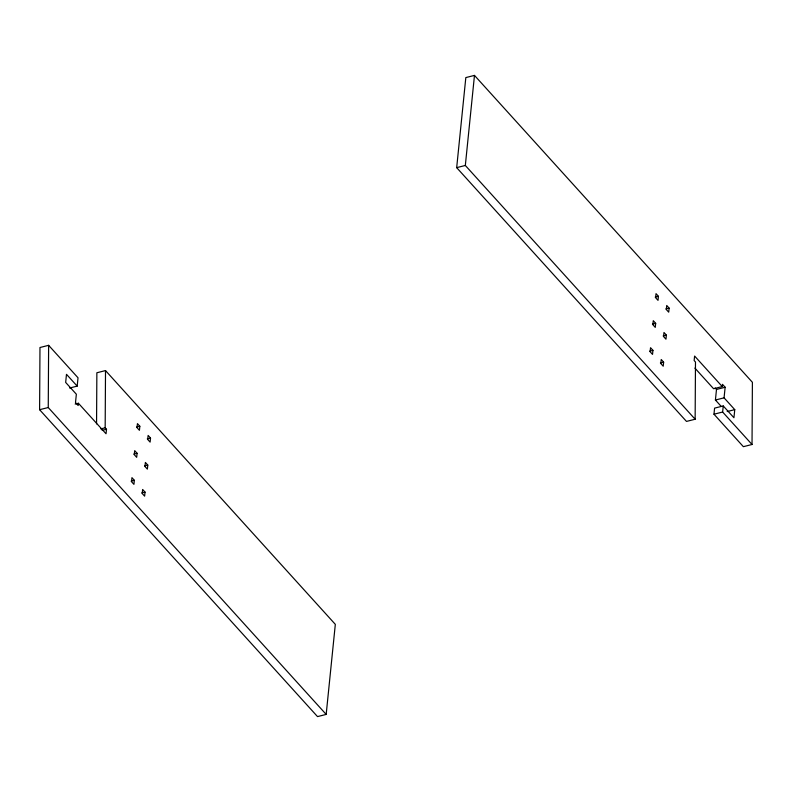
<?xml version="1.0" encoding="UTF-8"?>
<svg xmlns="http://www.w3.org/2000/svg" width="792" height="792" viewBox="0 0 792 792"><rect width="100%" height="100%" fill="white"/><g stroke="black" fill="none" stroke-linecap="round" stroke-linejoin="round"><path stroke-width="1.19" d="M96.555 423.898L96.862 372.765L105.514 370.577L335.323 624.353L326.175 714.414L317.523 716.602L39.6 409.702L39.976 347.51L48.629 345.322L78.022 377.794L77.18 386.12L69.607 388.03M326.175 714.414L48.253 407.524L48.629 345.322M75.171 404.078L78.408 403.257L106.049 433.778L106.504 429.274L105.168 427.799L105.514 370.577M722.245 386.555L722.472 384.308L725.145 387.258L724.066 397.841L734.758 409.642L733.937 417.75L723.244 405.95L714.592 408.127L713.978 414.206L743.371 446.678L752.024 444.49L752.4 382.298L474.477 75.398L465.825 77.586L456.677 167.647L686.486 421.423L695.138 419.235L695.485 362.023L694.148 360.538L694.604 356.044L722.245 386.555L713.592 388.743L694.891 368.092M78.408 403.257L78.18 405.514L75.507 402.564L76.359 394.228L65.667 382.427L66.488 374.319L77.18 386.12M134.343 480.308L133.937 484.358L131.531 481.704L131.947 477.645L134.343 480.308L131.106 481.12M137.095 453.281L136.679 457.34L134.274 454.677L134.69 450.628L137.095 453.281L133.848 454.103M139.838 426.264L139.422 430.313L137.016 427.66L137.432 423.611L139.838 426.264L136.59 427.086M145.035 492.109L144.629 496.158L142.223 493.505L142.629 489.456L145.035 492.109L141.798 492.931M147.787 465.092L147.371 469.141L144.966 466.488L145.381 462.429L147.787 465.092L144.54 465.904M150.53 438.065L150.114 442.124L147.708 439.461L148.124 435.412L150.53 438.065L147.282 438.887M695.138 419.235L465.33 165.469L474.477 75.398M652.945 350.351L652.529 354.41L650.123 351.747L650.539 347.698L652.945 350.351L649.697 351.173M655.687 323.334L655.271 327.383L652.865 324.73L653.281 320.671L655.687 323.334L652.44 324.146M658.429 296.307L658.023 300.366L655.618 297.703L656.024 293.654L658.429 296.307L655.182 297.129M663.637 362.162L663.221 366.211L660.815 363.558L661.231 359.499L663.637 362.162L660.389 362.974M666.379 335.135L665.963 339.194L663.557 336.531L663.973 332.482L666.379 335.135L663.132 335.957M669.121 308.118L668.715 312.167L666.31 309.514L666.716 305.464L669.121 308.118L665.874 308.939M721.175 406.375L715.414 400.019L716.493 389.436L715.156 387.961M752.024 444.49L722.631 412.028L723.244 405.95M456.677 167.647L465.33 165.469M39.6 409.702L48.253 407.524M100.841 428.888L105.168 427.799M102.178 430.363L106.504 429.274M716.493 389.436L725.145 387.258M715.414 400.019L724.066 397.841M713.978 414.206L722.631 412.028M727.185 411.553L734.758 409.642"/></g></svg>
